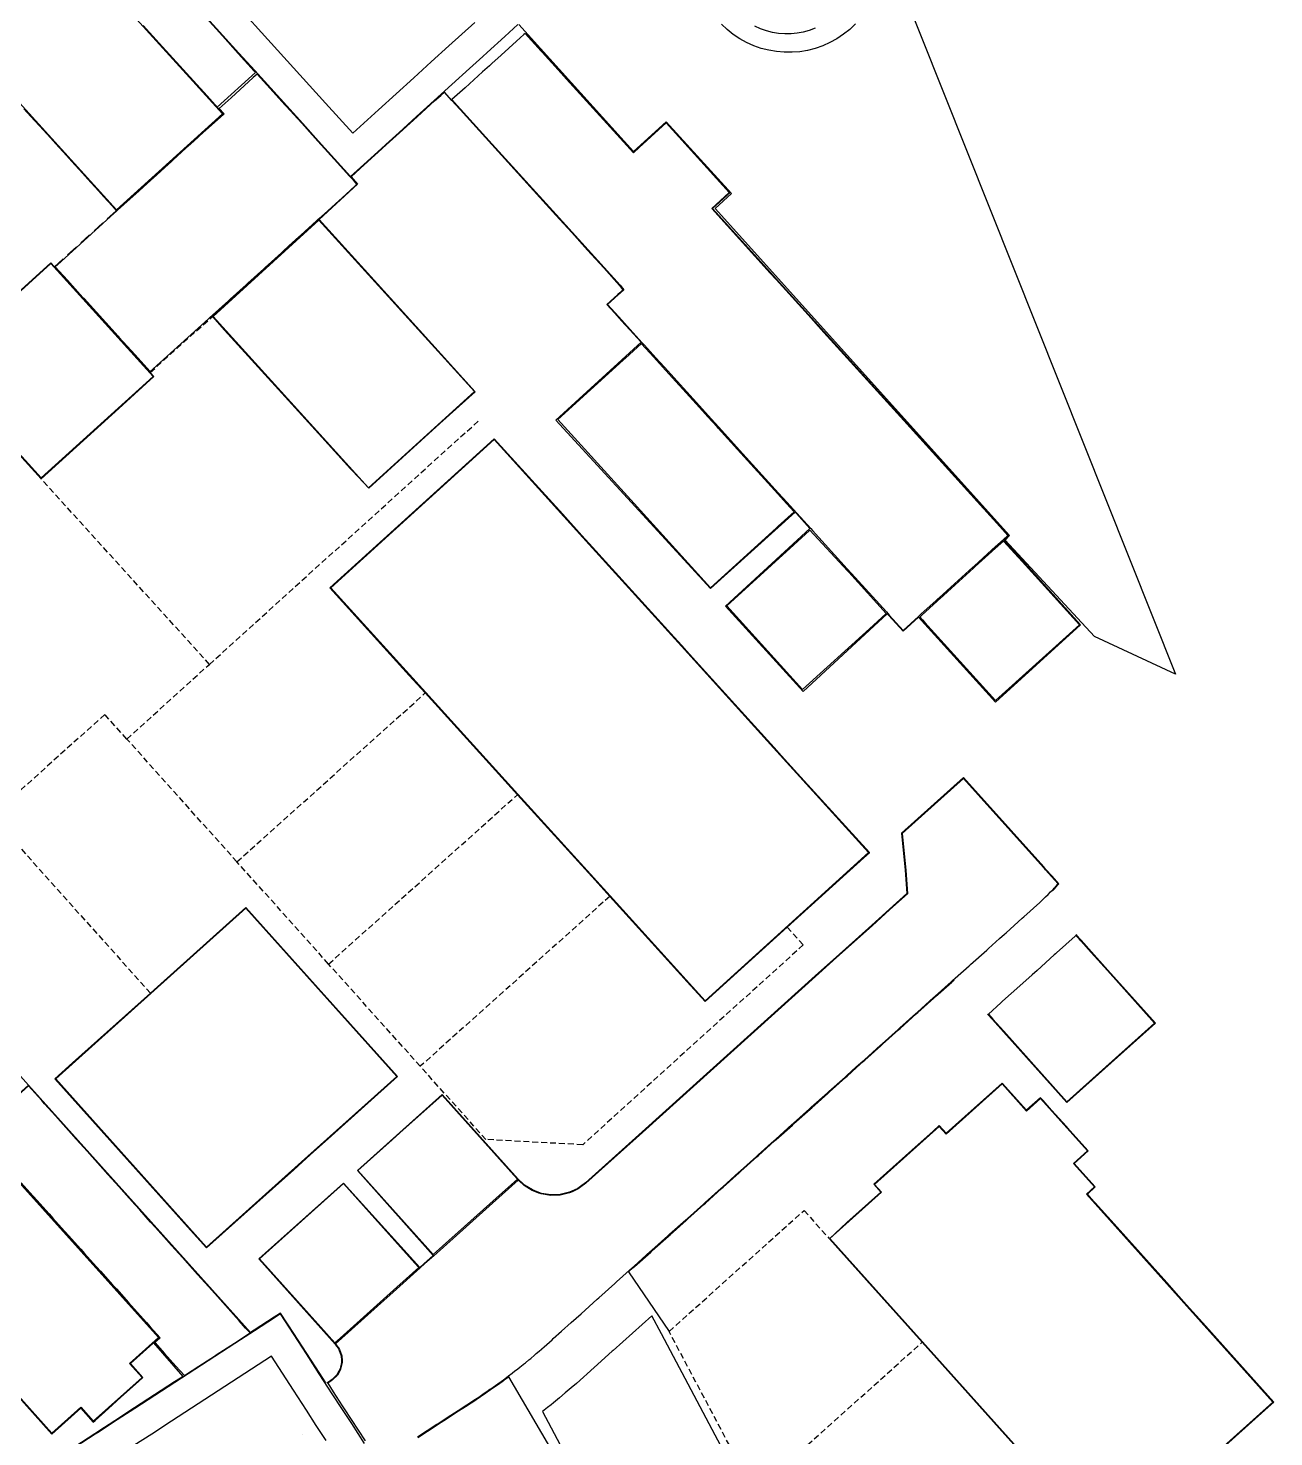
# Model space of a CAD drawing. Header units: metres. Extents: x 337936 to 338461, y 373266 to 374024.
# Drawn here: x 338144.8 to 338197.2, y 373650.3 to 373709.6 of the extents above; entities that cross this region are included whole.
import ezdxf

# ---------------------------------------------------------------- set-up
doc = ezdxf.new("R2010")
doc.units = ezdxf.units.M
doc.linetypes.add('CENTRE', pattern=[1.4, 0.7, -0.3, 0.1, -0.3])
doc.linetypes.add('DASHED2', pattern=[0.375, 0.25, -0.125])
for name, color, linetype in [('3D_LINES', 4, 'Continuous'), ('PLOTS EXTERNAL LEVEL', 3, 'Continuous'), ('PLOTS FFL', 1, 'Continuous')]:
    doc.layers.add(name, color=color, linetype=linetype)
doc.layers.add('GARAGES FFL', color=150, linetype='Continuous', lineweight=0)
doc.layers.add('ROAD_CENTRELINES', color=1, linetype='CENTRE', true_color=0xff0000)

msp = doc.modelspace()

# ---------------------------------------------------------------- linework, layer by layer
at = {"layer": '3D_LINES'}
for points in [[(338161.796, 373760.691, 33.529), (338193.018, 373682.394, 33.003), (338189.609, 373683.978, 33.638), (338185.854, 373688.017, 33.601), (338186.035, 373688.217, 33.666), (338173.662, 373701.964, 33.559), (338174.351, 373702.602, 33.473), (338171.605, 373705.615, 33.497), (338170.225, 373704.369, 33.617), (338165.4, 373709.706, 33.708)], [(338152.268, 373709.971, 33.615), (338152.94, 373709.231, 33.626), (338153.611, 373708.49, 33.636), (338154.283, 373707.749, 33.646), (338154.333, 373707.694, 33.647)], [(338152.286, 373709.988, 33.615), (338152.958, 373709.247, 33.626), (338153.63, 373708.507, 33.636), (338154.302, 373707.766, 33.646), (338154.973, 373707.025, 33.656), (338155.645, 373706.284, 33.667), (338156.317, 373705.543, 33.677), (338156.988, 373704.802, 33.687), (338156.988, 373704.802, 33.687), (338157.66, 373704.062, 33.693), (338158.332, 373703.321, 33.708), (338158.887, 373703.825, 33.696), (338159.628, 373704.496, 33.687), (338159.813, 373704.664, 33.687), (338160.369, 373705.168, 33.71), (338161.11, 373705.84, 33.74), (338161.851, 373706.511, 33.77), (338162.591, 373707.183, 33.74), (338163.332, 373707.855, 33.71), (338163.888, 373708.359, 33.687), (338164.073, 373708.527, 33.687), (338164.814, 373709.198, 33.696), (338165.37, 373709.702, 33.708)], [(338153.92, 373710.104, 33.576), (338154.592, 373709.363, 33.586), (338155.264, 373708.622, 33.596), (338155.935, 373707.881, 33.606), (338156.607, 373707.14, 33.617), (338157.279, 373706.4, 33.627), (338158.421, 373705.14, 33.637), (338159.504, 373706.122, 33.66), (338160.245, 373706.794, 33.69), (338160.985, 373707.466, 33.72), (338161.726, 373708.137, 33.69), (338162.467, 373708.809, 33.66), (338163.55, 373709.791, 33.637)], [(338179.568, 373709.734, 33.289), (338179.324, 373709.502, 33.285), (338179.061, 373709.292, 33.281), (338178.783, 373709.106, 33.277), (338178.491, 373708.944, 33.273), (338178.187, 373708.809, 33.27), (338177.873, 373708.7, 33.267), (338177.552, 373708.618, 33.264), (338177.226, 373708.563, 33.262), (338176.897, 373708.536, 33.26), (338176.568, 373708.536, 33.258), (338176.24, 373708.564, 33.257), (338175.916, 373708.62, 33.256), (338175.597, 373708.702, 33.256), (338175.287, 373708.81, 33.255), (338174.987, 373708.944, 33.256), (338174.699, 373709.103, 33.256), (338174.425, 373709.286, 33.258), (338174.168, 373709.49, 33.259), (338173.928, 373709.717, 33.261)], [(338177.867, 373709.553, 33), (338177.622, 373709.46, 33), (338177.37, 373709.389, 33), (338177.113, 373709.34, 33), (338176.853, 373709.314, 33), (338176.591, 373709.31, 33), (338176.33, 373709.33, 33), (338176.072, 373709.372, 33), (338175.818, 373709.436, 33), (338175.571, 373709.522, 33), (338175.332, 373709.63, 33)], [(338158.35, 373703.304, 33.707), (338158.904, 373703.806, 33.696), (338159.645, 373704.478, 33.687), (338159.83, 373704.646, 33.687), (338160.386, 373705.15, 33.71), (338161.127, 373705.821, 33.74), (338161.867, 373706.493, 33.77), (338162.123, 373706.725, 33.76)], [(338158.923, 373650.037, 33.312), (338158.378, 373650.876, 33.343), (338157.97, 373651.505, 33.366), (338157.561, 373652.134, 33.343), (338157.016, 373652.972, 33.312), (338156.472, 373653.811, 33.282), (338156.472, 373653.811, 33.282), (338155.927, 373654.65, 33.288), (338155.382, 373655.488, 33.303), (338155.137, 373655.329, 33.298), (338154.298, 373654.784, 33.285), (338153.705, 373654.399, 33.282), (338153.459, 373654.24, 33.284), (338152.621, 373653.695, 33.291), (338151.782, 373653.15, 33.299), (338150.943, 373652.606, 33.306), (338150.105, 373652.061, 33.313), (338149.266, 373651.516, 33.32), (338148.523, 373651.034, 33.327), (338148.427, 373650.972, 33.327), (338147.756, 373650.536, 33.333), (338147.589, 373650.427, 33.335), (338146.75, 373649.882, 33.342)], [(338157.293, 373652.592, 33.327), (338157.037, 373652.986, 33.312), (338156.493, 373653.825, 33.282), (338155.948, 373654.663, 33.288), (338155.39, 373655.523, 33.303), (338155.123, 373655.35, 33.298), (338154.284, 373654.805, 33.285), (338154.128, 373654.704, 33.284)], [(338157.304, 373650.164, 33.292), (338156.889, 373650.803, 33.316), (338156.474, 373651.442, 33.292), (338155.93, 373652.281, 33.262), (338155.004, 373653.707, 33.232), (338154.161, 373653.159, 33.234), (338153.322, 373652.615, 33.241), (338152.483, 373652.07, 33.249), (338151.645, 373651.525, 33.256), (338150.806, 373650.981, 33.263), (338149.967, 373650.436, 33.27), (338149.224, 373649.954, 33.277)], [(338151.29, 373652.86, 33.303), (338150.93, 373652.627, 33.306), (338150.091, 373652.082, 33.313), (338149.252, 373651.537, 33.32), (338148.509, 373651.055, 33.327), (338148.414, 373650.993, 33.327), (338147.743, 373650.557, 33.333), (338147.575, 373650.448, 33.335), (338146.736, 373649.903, 33.342)]]:
    msp.add_polyline3d(points, dxfattribs=at)
at = {"layer": '3D_LINES', "linetype": 'Continuous'}
for points in [[(338173.516, 373701.966, 33.559), (338174.257, 373702.638, 33.473), (338171.604, 373705.564, 33.497), (338170.464, 373704.531, 33.63), (338170.223, 373704.312, 33.617), (338167.414, 373707.41, 33.68), (338167.061, 373707.8, 33.678), (338166.389, 373708.541, 33.672), (338166.351, 373708.583, 33.673), (338165.671, 373709.333, 33.67), (338165.624, 373709.29, 33.669), (338165.305, 373709.001, 33.689), (338164.658, 373708.414, 33.684), (338164.269, 373708.062, 33.679), (338164.172, 373707.974, 33.679), (338163.881, 373707.71, 33.691), (338163.146, 373707.043, 33.702), (338162.596, 373706.545, 33.725), (338162.943, 373706.162, 33.694), (338162.955, 373706.15, 33.694), (338164.288, 373704.679, 33.577), (338166.979, 373701.712, 33.496), (338167.65, 373700.971, 33.476), (338168.317, 373700.236, 33.456), (338168.994, 373699.49, 33.44), (338169.665, 373698.749, 33.426), (338169.817, 373698.544, 33.423), (338169.668, 373698.409, 33.436), (338169.583, 373698.332, 33.441), (338169.142, 373697.932, 33.477), (338169.462, 373697.579, 33.471), (338169.744, 373697.269, 33.471), (338170.094, 373696.882, 33.466), (338170.586, 373696.339, 33.461), (338170.625, 373696.296, 33.461), (338170.691, 373696.224, 33.461), (338171.17, 373695.696, 33.46), (338171.535, 373695.292, 33.461), (338173.005, 373693.672, 33.461), (338173.37, 373693.269, 33.464), (338173.81, 373692.784, 33.471), (338174.833, 373691.656, 33.486), (338176.332, 373690.002, 33.486), (338176.683, 373689.616, 33.491), (338177.099, 373689.157, 33.498), (338177.688, 373688.507, 33.529), (338177.755, 373688.433, 33.53), (338179.218, 373686.819, 33.54), (338179.396, 373686.623, 33.543), (338180.861, 373685.007, 33.554), (338180.927, 373684.935, 33.555), (338180.98, 373684.876, 33.561), (338181.567, 373684.229, 33.6), (338182.216, 373684.818, 33.596), (338182.242, 373684.841, 33.545), (338182.258, 373684.855, 33.596), (338182.314, 373684.906, 33.596), (338182.959, 373685.491, 33.57), (338183.031, 373685.556, 33.596), (338183.081, 373685.602, 33.598), (338183.726, 373686.187, 33.595), (338184.502, 373686.89, 33.622), (338184.562, 373686.945, 33.599), (338185.286, 373687.601, 33.648), (338185.312, 373687.625, 33.601), (338185.781, 373688.05, 33.601), (338185.975, 373688.226, 33.666), (338185.633, 373688.602, 33.665), (338184.965, 373689.339, 33.655), (338184.951, 373689.355, 33.655), (338181.598, 373693.053, 33.604), (338178.239, 373696.757, 33.552), (338177.567, 373697.499, 33.542), (338176.896, 373698.238, 33.535), (338176.224, 373698.979, 33.532), (338175.982, 373699.246, 33.536), (338173.516, 373701.966, 33.559)], [(338157.017, 373701.554, 33.701), (338157.23, 373701.746, 33.719), (338157.836, 373702.297, 33.716), (338158.13, 373702.563, 33.716), (338158.52, 373702.916, 33.716), (338158.599, 373702.988, 33.716), (338158.448, 373703.156, 33.709), (338158.292, 373703.328, 33.707), (338157.642, 373704.045, 33.693), (338156.961, 373704.796, 33.687), (338156.601, 373705.192, 33.681), (338156.275, 373705.552, 33.676), (338155.625, 373706.269, 33.667), (338155.571, 373706.329, 33.666), (338154.95, 373707.013, 33.657), (338154.401, 373707.619, 33.648), (338154.239, 373707.471, 33.652), (338153.304, 373706.623, 33.679), (338152.808, 373706.174, 33.683), (338153.01, 373705.952, 33.68), (338152.968, 373705.914, 33.683), (338152.87, 373705.825, 33.685), (338152.227, 373705.242, 33.72), (338152.15, 373705.172, 33.721), (338151.742, 373704.803, 33.743), (338151.507, 373704.589, 33.743), (338151.409, 373704.501, 33.743), (338150.873, 373704.014, 33.743), (338150.766, 373703.917, 33.742), (338150.668, 373703.829, 33.742), (338150.025, 373703.246, 33.734), (338149.928, 373703.157, 33.734), (338149.284, 373702.574, 33.726), (338149.187, 373702.486, 33.726), (338148.532, 373701.892, 33.718), (338148.463, 373701.829, 33.718), (338148.393, 373701.766, 33.718), (338146.008, 373699.603, 33.602), (338145.913, 373699.517, 33.601), (338146.075, 373699.338, 33.675), (338146.424, 373698.953, 33.675), (338147.079, 373698.231, 33.675), (338147.122, 373698.183, 33.675), (338148.552, 373696.607, 33.675), (338148.592, 373696.562, 33.675), (338148.941, 373696.177, 33.675), (338149.267, 373695.818, 33.675), (338149.909, 373695.109, 33.675), (338150.031, 373695.22, 33.677), (338152.352, 373697.323, 33.726), (338152.446, 373697.409, 33.727), (338152.495, 373697.454, 33.678), (338152.529, 373697.485, 33.678), (338153.199, 373698.092, 33.7), (338153.27, 373698.157, 33.7), (338153.94, 373698.764, 33.721), (338154.011, 373698.828, 33.722), (338154.681, 373699.435, 33.743), (338154.752, 373699.5, 33.743), (338154.862, 373699.6, 33.747), (338155.421, 373700.107, 33.747), (338155.493, 373700.172, 33.747), (338155.736, 373700.393, 33.747), (338156.162, 373700.778, 33.73), (338156.233, 373700.843, 33.73), (338156.901, 373701.448, 33.704), (338156.988, 373701.528, 33.703)], [(338170.566, 373696.287, 33.464), (338169.888, 373695.673, 33.518), (338169.796, 373695.59, 33.525), (338167.047, 373693.097, 33.709), (338170.254, 373689.559, 33.709), (338173.462, 373686.022, 33.709), (338175.47, 373687.843, 33.575), (338176.23, 373688.532, 33.524), (338176.316, 373688.61, 33.519), (338176.981, 373689.213, 33.498), (338176.965, 373689.23, 33.497), (338176.663, 373689.562, 33.493), (338176.299, 373689.965, 33.488), (338174.749, 373691.674, 33.488), (338173.794, 373692.727, 33.473), (338173.742, 373692.784, 33.473), (338173.354, 373693.213, 33.467), (338173.005, 373693.598, 33.464), (338171.455, 373695.307, 33.464), (338171.081, 373695.719, 33.463), (338170.568, 373696.285, 33.464), (338170.566, 373696.287, 33.464)], [(338177.65, 373688.439, 33.532), (338177.632, 373688.423, 33.533), (338176.974, 373687.827, 33.576), (338174.149, 373685.264, 33.707), (338177.339, 373681.746, 33.707), (338180.157, 373684.301, 33.576), (338180.846, 373684.925, 33.556), (338180.858, 373684.936, 33.556), (338179.279, 373686.678, 33.544), (338179.227, 373686.735, 33.543)], [(338185.786, 373687.987, 33.598), (338185.325, 373687.569, 33.598), (338185.299, 373687.545, 33.646), (338184.603, 373686.914, 33.598), (338184.527, 373686.846, 33.622), (338183.759, 373686.149, 33.596), (338183.109, 373685.56, 33.598), (338183.037, 373685.494, 33.572), (338182.997, 373685.459, 33.572), (338182.347, 373684.869, 33.598), (338182.291, 373684.818, 33.598), (338182.267, 373684.797, 33.562), (338182.377, 373684.675, 33.564), (338182.481, 373684.56, 33.602), (338185.458, 373681.278, 33.648), (338188.977, 373684.468, 33.648), (338187.119, 373686.517, 33.619), (338186.431, 373687.276, 33.608), (338186.417, 373687.291, 33.61), (338185.786, 373687.987, 33.598)], [(338192.14, 373667.716, 33.772), (338190.16, 373669.924, 33.741), (338189.473, 373670.691, 33.718), (338189.033, 373671.181, 33.711), (338188.965, 373671.257, 33.516), (338188.835, 373671.402, 33.516), (338188.798, 373671.368, 33.144), (338188.017, 373670.668, 33.15), (338187.97, 373670.626, 33.118), (338187.924, 373670.584, 33.118), (338187.198, 373669.934, 33.124), (338186.993, 373669.749, 33.721), (338186.472, 373669.283, 33.13), (338185.746, 373668.632, 33.135), (338185.699, 373668.59, 33.135), (338185.67, 373668.563, 33.166), (338185.15, 373668.097, 33.698), (338185.345, 373667.88, 33.704), (338185.801, 373667.371, 33.731), (338188.454, 373664.412, 33.772), (338192.14, 373667.716, 33.772)], [(338165.348, 373661.155, 33.537), (338165.194, 373661.326, 33.537), (338162.177, 373664.691, 33.592), (338160.408, 373663.106, 33.592), (338160.082, 373662.813, 33.593), (338159.683, 373662.455, 33.592), (338158.64, 373661.521, 33.592), (338161.586, 373658.235, 33.538), (338161.811, 373657.984, 33.529), (338162.858, 373658.923, 33.534), (338164.454, 373660.354, 33.534), (338165.348, 373661.155, 33.537)], [(338158.034, 373660.977, 33.638), (338154.498, 373657.806, 33.638), (338157.076, 373654.931, 33.517), (338157.669, 373654.27, 33.473), (338157.892, 373654.47, 33.473), (338159.437, 373655.855, 33.49), (338160.28, 373656.611, 33.49), (338161.205, 373657.441, 33.494), (338161.04, 373657.624, 33.497), (338158.034, 373660.977, 33.638)]]:
    msp.add_polyline3d(points, close=True, dxfattribs=at)
for points in [[(338173.551, 373701.964, 33.559), (338174.292, 373702.636, 33.473), (338171.605, 373705.599, 33.497), (338170.447, 373704.549, 33.63), (338170.225, 373704.347, 33.617), (338167.433, 373707.427, 33.68), (338167.079, 373707.817, 33.678), (338166.407, 373708.558, 33.672), (338166.369, 373708.6, 33.673), (338165.759, 373709.272, 33.67)], [(338154.333, 373707.694, 33.647), (338152.722, 373706.233, 33.685)], [(338162.596, 373706.509, 33.722), (338162.275, 373706.862, 33.749), (338162.123, 373706.725, 33.76)], [(338162.596, 373706.509, 33.722), (338162.925, 373706.146, 33.694), (338162.936, 373706.133, 33.694), (338164.269, 373704.663, 33.577), (338166.96, 373701.695, 33.496), (338167.632, 373700.954, 33.476), (338168.298, 373700.22, 33.456), (338168.975, 373699.473, 33.44), (338169.646, 373698.733, 33.426), (338169.784, 373698.548, 33.423), (338169.651, 373698.428, 33.436), (338169.566, 373698.351, 33.441), (338169.107, 373697.934, 33.477), (338169.444, 373697.562, 33.471), (338169.725, 373697.252, 33.471), (338170.076, 373696.865, 33.466), (338170.548, 373696.344, 33.462)], [(338158.35, 373703.304, 33.707), (338158.621, 373702.988, 33.716), (338157.005, 373701.509, 33.7)], [(338185.798, 373688.032, 33.601), (338186.01, 373688.224, 33.666), (338185.652, 373688.619, 33.665), (338184.984, 373689.356, 33.655), (338184.969, 373689.372, 33.655), (338181.616, 373693.07, 33.604), (338178.258, 373696.774, 33.552), (338177.585, 373697.516, 33.542), (338176.914, 373698.255, 33.535), (338176.243, 373698.996, 33.532), (338176, 373699.263, 33.536), (338173.551, 373701.964, 33.559), (338173.551, 373701.964, 33.559)], [(338170.548, 373696.344, 33.462), (338166.966, 373693.075, 33.709), (338173.462, 373685.986, 33.709), (338177.022, 373689.204, 33.497)], [(338177.022, 373689.204, 33.497), (338177.08, 373689.14, 33.498), (338177.645, 373688.518, 33.527)], [(338177.645, 373688.518, 33.527), (338174.099, 373685.251, 33.707), (338177.364, 373681.653, 33.707), (338180.897, 373684.931, 33.555)], [(338182.211, 373684.78, 33.596), (338185.458, 373681.208, 33.648), (338189.022, 373684.468, 33.648), (338185.798, 373688.032, 33.601)], [(338180.897, 373684.931, 33.555), (338180.908, 373684.918, 33.555), (338180.961, 373684.86, 33.561), (338181.565, 373684.194, 33.6), (338182.211, 373684.78, 33.596)], [(338161.139, 373650.314, 33.288), (338161.964, 373650.85, 33.291), (338161.974, 373650.856, 33.291), (338162.395, 373651.13, 33.292), (338162.855, 373651.428, 33.293), (338163.214, 373651.661, 33.294), (338163.39, 373651.776, 33.295), (338163.581, 373651.9, 33.295), (338163.652, 373651.946, 33.295), (338163.718, 373651.991, 33.296), (338163.842, 373652.077, 33.296), (338163.956, 373652.156, 33.296), (338164.066, 373652.232, 33.297), (338164.191, 373652.319, 33.297), (338164.205, 373652.329, 33.297), (338164.329, 373652.414, 33.297), (338164.427, 373652.482, 33.298), (338164.573, 373652.584, 33.298), (338164.666, 373652.647, 33.298), (338164.676, 373652.654, 33.298), (338164.767, 373652.717, 33.299), (338164.837, 373652.772, 33.299), (338164.902, 373652.824, 33.299), (338164.975, 373652.88, 33.299), (338165.132, 373653.004, 33.3), (338165.144, 373653.013, 33.3), (338165.225, 373653.076, 33.3), (338165.362, 373653.184, 33.3), (338165.445, 373653.249, 33.301), (338165.595, 373653.366, 33.301), (338165.606, 373653.375, 33.301), (338165.683, 373653.435, 33.301), (338165.834, 373653.553, 33.302), (338165.91, 373653.619, 33.302), (338165.922, 373653.629, 33.302), (338166.056, 373653.746, 33.303), (338166.14, 373653.817, 33.303), (338166.26, 373653.921, 33.303), (338166.363, 373654.011, 33.303), (338166.379, 373654.024, 33.304), (338166.476, 373654.108, 33.304), (338166.804, 373654.402, 33.305), (338166.856, 373654.449, 33.305), (338167.203, 373654.76, 33.306), (338167.612, 373655.126, 33.307), (338168.025, 373655.497, 33.309), (338168.701, 373656.103, 33.311), (338168.77, 373656.165, 33.311), (338169.446, 373656.771, 33.313), (338169.514, 373656.832, 33.314), (338170.19, 373657.438, 33.316), (338170.259, 373657.5, 33.316), (338170.935, 373658.106, 33.318), (338171.004, 373658.167, 33.318), (338171.679, 373658.773, 33.32), (338171.748, 373658.835, 33.321), (338172.424, 373659.441, 33.323), (338172.493, 373659.502, 33.323), (338173.169, 373660.108, 33.325), (338173.237, 373660.17, 33.325), (338173.913, 373660.776, 33.328), (338173.982, 373660.838, 33.328), (338174.658, 373661.444, 33.33), (338174.726, 373661.505, 33.33), (338175.402, 373662.111, 33.332), (338175.471, 373662.173, 33.333), (338176.147, 373662.779, 33.335), (338176.215, 373662.84, 33.335), (338176.891, 373663.446, 33.337), (338176.96, 373663.508, 33.337), (338177.636, 373664.114, 33.339), (338177.705, 373664.175, 33.34), (338178.38, 373664.781, 33.342), (338178.449, 373664.843, 33.342), (338179.125, 373665.449, 33.344), (338179.194, 373665.51, 33.344), (338179.596, 373665.871, 33.346), (338179.87, 373666.116, 33.347), (338179.938, 373666.178, 33.347), (338180.614, 373666.784, 33.349), (338180.683, 373666.846, 33.349), (338181.359, 373667.452, 33.351), (338181.427, 373667.513, 33.352), (338182.103, 373668.119, 33.354), (338182.172, 373668.181, 33.354), (338182.848, 373668.787, 33.356), (338182.916, 373668.848, 33.356), (338183.592, 373669.454, 33.358), (338183.661, 373669.516, 33.359), (338183.754, 373669.599, 33.359), (338184.337, 373670.122, 33.361), (338184.406, 373670.183, 33.361), (338185.081, 373670.789, 33.363), (338185.15, 373670.851, 33.363), (338185.618, 373671.271, 33.365), (338185.826, 373671.457, 33.366), (338185.895, 373671.518, 33.366), (338186.571, 373672.124, 33.368), (338186.639, 373672.186, 33.368), (338187.315, 373672.792, 33.37), (338187.384, 373672.854, 33.371), (338187.429, 373672.894, 33.371), (338187.557, 373673.023, 33.371), (338187.664, 373673.13, 33.372), (338187.768, 373673.235, 33.372), (338187.871, 373673.339, 33.372), (338187.916, 373673.385, 33.372), (338187.971, 373673.449, 33.373), (338188.067, 373673.563, 33.373), (338188.08, 373673.578, 33.373), (338187.811, 373673.877, 33.408), (338187.555, 373674.162, 33.441), (338187.509, 373674.213, 33.447), (338187.463, 373674.265, 33.453), (338184.717, 373677.32, 33.811), (338184.101, 373678.006, 33.891), (338181.525, 373675.692, 33.849), (338181.676, 373674.151, 33.807), (338181.751, 373673.155, 33.78), (338181.014, 373672.491, 33.768), (338180.26, 373671.813, 33.756), (338178.772, 373670.474, 33.732), (338178.029, 373669.805, 33.72), (338174.316, 373666.463, 33.66), (338170.603, 373663.122, 33.6), (338168.23, 373660.985, 33.562), (338168.019, 373660.83, 33.559), (338167.906, 373660.747, 33.557), (338167.643, 373660.624, 33.555), (338167.542, 373660.577, 33.553), (338167.151, 373660.482, 33.548), (338166.749, 373660.467, 33.545), (338166.352, 373660.531, 33.541), (338166.244, 373660.571, 33.541), (338165.964, 373660.68, 33.539), (338165.635, 373660.885, 33.537), (338165.569, 373660.945, 33.537), (338165.381, 373661.118, 33.537), (338164.293, 373660.142, 33.533), (338163.052, 373659.029, 33.533), (338161.826, 373657.93, 33.528), (338161.444, 373657.588, 33.502), (338161.257, 373657.42, 33.494), (338160.126, 373656.406, 33.488), (338159.47, 373655.818, 33.488), (338157.826, 373654.343, 33.47), (338157.702, 373654.232, 33.47), (338157.759, 373654.151, 33.465), (338157.826, 373654.057, 33.459), (338157.867, 373653.999, 33.455), (338157.961, 373653.73, 33.428), (338157.972, 373653.531, 33.404), (338157.977, 373653.444, 33.395), (338157.914, 373653.166, 33.362), (338157.862, 373653.071, 33.35), (338157.777, 373652.915, 33.347), (338157.575, 373652.713, 33.339), (338157.514, 373652.67, 33.337), (338157.369, 373652.575, 33.331), (338157.606, 373652.21, 33.344), (338157.983, 373651.63, 33.365), (338158.068, 373651.498, 33.365), (338158.946, 373650.147, 33.316)], [(338187.848, 373673.28, 33.372), (338187.889, 373673.321, 33.372), (338187.935, 373673.368, 33.372), (338187.99, 373673.433, 33.373), (338188.087, 373673.547, 33.373), (338188.113, 373673.578, 33.377), (338187.83, 373673.894, 33.418), (338187.574, 373674.179, 33.455), (338187.528, 373674.23, 33.462), (338187.481, 373674.282, 33.469), (338184.736, 373677.337, 33.868), (338184.102, 373678.042, 33.891), (338181.499, 373675.702, 33.849), (338181.651, 373674.149, 33.807), (338181.725, 373673.165, 33.78), (338180.997, 373672.51, 33.768), (338180.244, 373671.832, 33.756), (338178.755, 373670.492, 33.732), (338178.013, 373669.824, 33.72), (338174.3, 373666.482, 33.66), (338170.587, 373663.14, 33.6), (338168.214, 373661.005, 33.562), (338168.004, 373660.85, 33.559), (338167.893, 373660.768, 33.557), (338167.632, 373660.647, 33.555), (338167.533, 373660.601, 33.553), (338167.148, 373660.507, 33.548), (338166.751, 373660.492, 33.545), (338166.359, 373660.555, 33.541), (338166.253, 373660.595, 33.541), (338165.975, 373660.702, 33.539), (338165.65, 373660.905, 33.537), (338165.586, 373660.964, 33.537), (338165.381, 373661.151, 33.537)], [(338192.175, 373667.714, 33.772), (338190.179, 373669.94, 33.741), (338189.491, 373670.708, 33.718), (338189.051, 373671.198, 33.711), (338188.984, 373671.274, 33.516), (338188.837, 373671.437, 33.516)], [(338170.019, 373657.251, 33.315), (338170.207, 373657.42, 33.316), (338170.276, 373657.481, 33.316), (338170.952, 373658.087, 33.318), (338171.02, 373658.149, 33.319), (338171.696, 373658.755, 33.321), (338171.765, 373658.816, 33.321), (338172.441, 373659.422, 33.323), (338172.509, 373659.484, 33.323), (338173.185, 373660.09, 33.325), (338173.254, 373660.151, 33.326), (338173.93, 373660.757, 33.328), (338173.998, 373660.819, 33.328), (338174.674, 373661.425, 33.33), (338174.743, 373661.486, 33.33), (338175.419, 373662.092, 33.333), (338175.488, 373662.154, 33.333), (338176.163, 373662.76, 33.335), (338176.232, 373662.822, 33.335), (338176.908, 373663.428, 33.337), (338176.977, 373663.489, 33.337), (338177.653, 373664.095, 33.34), (338177.721, 373664.157, 33.34), (338178.397, 373664.763, 33.342), (338178.466, 373664.824, 33.342), (338179.142, 373665.43, 33.344), (338179.21, 373665.492, 33.345), (338179.612, 373665.852, 33.346), (338179.886, 373666.098, 33.347), (338179.955, 373666.159, 33.347), (338180.631, 373666.765, 33.349), (338180.699, 373666.827, 33.349), (338181.375, 373667.433, 33.351), (338181.444, 373667.494, 33.352), (338182.12, 373668.1, 33.354), (338182.189, 373668.162, 33.354), (338182.865, 373668.768, 33.356), (338182.933, 373668.83, 33.356), (338183.609, 373669.436, 33.359), (338183.678, 373669.497, 33.359), (338183.71, 373669.526, 33.359)], [(338185.114, 373668.099, 33.698), (338185.326, 373667.863, 33.704), (338185.782, 373667.355, 33.731), (338188.452, 373664.376, 33.772), (338192.175, 373667.714, 33.772), (338192.175, 373667.714, 33.772)], [(338144.478, 373661.004, 33.498), (338144.983, 373660.441, 33.483), (338145.146, 373660.259, 33.478), (338145.65, 373659.696, 33.463), (338145.813, 373659.515, 33.459), (338146.318, 373658.952, 33.444), (338146.481, 373658.77, 33.44), (338146.986, 373658.207, 33.425), (338147.148, 373658.026, 33.421), (338147.653, 373657.463, 33.406), (338147.816, 373657.281, 33.402), (338148.321, 373656.718, 33.386), (338148.483, 373656.537, 33.382), (338148.988, 373655.974, 33.367), (338149.242, 373655.69, 33.361), (338149.747, 373655.127, 33.346), (338149.91, 373654.946, 33.342), (338150.322, 373654.486, 33.33), (338150.305, 373654.471, 33.33), (338150.099, 373654.286, 33.339), (338150.513, 373653.824, 33.331), (338150.986, 373653.296, 33.311), (338151.345, 373652.896, 33.303), (338151.665, 373653.104, 33.3), (338151.796, 373653.189, 33.299), (338152.606, 373653.715, 33.292), (338152.684, 373653.766, 33.291), (338153.449, 373654.263, 33.285), (338153.702, 373654.427, 33.283), (338154.103, 373654.688, 33.285), (338153.916, 373654.896, 33.29), (338153.644, 373655.2, 33.3), (338153.403, 373655.469, 33.352), (338152.847, 373656.089, 33.367), (338152.735, 373656.214, 33.373), (338152.352, 373656.641, 33.384), (338151.895, 373657.151, 33.397), (338151.468, 373657.627, 33.407), (338151.257, 373657.862, 33.407), (338151.11, 373658.026, 33.411), (338151.11, 373658.026, 33.411), (338150.8, 373658.371, 33.419), (338150.59, 373658.606, 33.419), (338150.133, 373659.116, 33.431), (338149.922, 373659.351, 33.431), (338149.465, 373659.86, 33.442), (338149.255, 373660.095, 33.442), (338148.798, 373660.605, 33.454), (338148.587, 373660.84, 33.454), (338148.13, 373661.35, 33.466), (338147.92, 373661.585, 33.466), (338147.463, 373662.094, 33.477), (338147.252, 373662.329, 33.477), (338146.795, 373662.839, 33.489), (338146.584, 373663.074, 33.489), (338146.128, 373663.583, 33.501), (338145.917, 373663.818, 33.501), (338145.46, 373664.328, 33.513), (338145.344, 373664.458, 33.513), (338144.79, 373665.076, 33.525), (338142.593, 373663.106, 33.525)], [(338144.791, 373665.111, 33.525), (338154.128, 373654.704, 33.284)], [(338161.802, 373657.942, 33.528), (338158.622, 373661.521, 33.592), (338162.177, 373664.718, 33.592), (338165.381, 373661.151, 33.537)], [(338157.678, 373654.222, 33.47), (338154.48, 373657.806, 33.638), (338158.034, 373660.988, 33.638), (338161.24, 373657.439, 33.494)], [(338161.802, 373657.942, 33.528), (338161.427, 373657.606, 33.502), (338161.24, 373657.439, 33.494)], [(338170.019, 373657.251, 33.315), (338171.724, 373654.75, 33.58)], [(338174.538, 373648.749, 33.727), (338171.412, 373654.644, 33.538), (338171.004, 373655.414, 33.245), (338171.004, 373655.414, 33.245), (338169.377, 373653.956, 33.258), (338169.335, 373653.918, 33.251), (338168.569, 373653.232, 33.258), (338167.829, 373652.569, 33.263), (338167.606, 373652.38, 33.265), (338167.361, 373652.172, 33.266), (338167.113, 373651.962, 33.268), (338166.864, 373651.752, 33.27), (338166.765, 373651.667, 33.271), (338166.613, 373651.548, 33.272), (338166.405, 373651.385, 33.274), (338167.263, 373649.767, 33.391)], [(338151.29, 373652.86, 33.303), (338150.052, 373654.277, 33.34)], [(338157.678, 373654.222, 33.47), (338157.739, 373654.137, 33.465), (338157.806, 373654.042, 33.459), (338157.844, 373653.988, 33.455), (338157.936, 373653.725, 33.428), (338157.947, 373653.529, 33.404), (338157.952, 373653.446, 33.395), (338157.891, 373653.175, 33.362), (338157.84, 373653.083, 33.35), (338157.756, 373652.931, 33.347), (338157.559, 373652.732, 33.339), (338157.5, 373652.69, 33.337), (338157.334, 373652.583, 33.331)], [(338161.153, 373650.293, 33.289), (338161.978, 373650.829, 33.291), (338161.988, 373650.835, 33.291), (338162.409, 373651.109, 33.292), (338162.869, 373651.407, 33.294), (338163.228, 373651.64, 33.295), (338163.404, 373651.755, 33.295), (338163.595, 373651.879, 33.296), (338163.666, 373651.925, 33.296), (338163.732, 373651.971, 33.296), (338163.856, 373652.057, 33.296), (338163.97, 373652.135, 33.297), (338164.08, 373652.212, 33.297), (338164.205, 373652.298, 33.297), (338164.22, 373652.308, 33.297), (338164.343, 373652.394, 33.298), (338164.441, 373652.461, 33.298), (338164.588, 373652.563, 33.298), (338164.68, 373652.627, 33.299), (338164.69, 373652.634, 33.299), (338164.781, 373652.697, 33.299), (338164.852, 373652.752, 33.299), (338164.918, 373652.804, 33.299), (338164.97, 373652.845, 33.3)], [(338164.97, 373652.845, 33.3), (338168.079, 373647.536, 33.541)]]:
    msp.add_polyline3d(points, dxfattribs=at)
at = {"layer": '3D_LINES', "linetype": 'DASHED2', "ltscale": 2}
msp.add_polyline3d([(338145.877, 373699.519, 33.635), (338148.482, 373701.88, 33.72)], dxfattribs=at)
at = {"layer": '3D_LINES', "linetype": 'DASHED2'}
for points in [[(338149.908, 373695.074, 33.675), (338152.526, 373697.434, 33.73)], [(338152.393, 373682.801, 33.594), (338163.699, 373693.03, 33.675), (338163.699, 373693.03, 33.675)], [(338152.393, 373682.801, 33.594), (338145.32, 373690.602, 33.675)], [(338148.923, 373679.661, 33.569), (338152.393, 373682.801, 33.594)], [(338153.554, 373674.497, 33.525), (338161.474, 373681.598, 33.6)], [(338147.999, 373680.691, 33.584), (338143.882, 373676.999, 33.621)], [(338148.923, 373679.661, 33.569), (338147.999, 373680.691, 33.584)], [(338153.554, 373674.497, 33.525), (338148.923, 373679.661, 33.569)], [(338157.407, 373670.199, 33.525), (338165.351, 373677.321, 33.6)], [(338143.238, 373676.422, 33.627), (338149.914, 373668.977, 33.525)], [(338157.407, 373670.199, 33.525), (338153.554, 373674.497, 33.525)], [(338169.229, 373673.045, 33.6), (338161.261, 373665.901, 33.525), (338161.261, 373665.901, 33.525)], [(338176.697, 373671.752, 33.726), (338177.369, 373671.011, 33.723)], [(338177.369, 373671.011, 33.723), (338168.093, 373662.6, 33.581)], [(338161.261, 373665.901, 33.525), (338157.407, 373670.199, 33.525)], [(338164.022, 373662.822, 33.562), (338161.261, 373665.901, 33.525)], [(338168.093, 373662.6, 33.581), (338164.022, 373662.822, 33.562)], [(338171.724, 373654.75, 33.58), (338177.401, 373659.84, 33.676), (338177.401, 373659.84, 33.676)], [(338177.401, 373659.84, 33.676), (338178.455, 373658.664, 33.75)], [(338175.316, 373647.976, 33.798), (338171.724, 373654.75, 33.58)], [(338175.316, 373647.976, 33.798), (338182.368, 373654.299, 33.75)]]:
    msp.add_polyline3d(points, dxfattribs=at)
at = {"layer": 'GARAGES FFL', "linetype": 'Continuous', "elevation": 33.675}
msp.add_lwpolyline([(338150.028, 373694.904), (338145.72, 373699.655), (338141.014, 373695.387), (338145.322, 373690.637)], close=True, dxfattribs=at)
at = {"layer": 'PLOTS EXTERNAL LEVEL', "linetype": 'Continuous'}
for points in [[(338144.595, 373706.166, 33.747), (338145.041, 373705.674, 33.744), (338145.267, 373705.426, 33.744), (338145.713, 373704.933, 33.741), (338145.938, 373704.685, 33.741), (338146.385, 373704.193, 33.738), (338146.61, 373703.944, 33.738), (338147.056, 373703.452, 33.735), (338147.282, 373703.203, 33.735), (338147.728, 373702.711, 33.732), (338147.954, 373702.462, 33.732), (338148.301, 373702.079, 33.73), (338148.474, 373701.889, 33.72), (338148.482, 373701.88, 33.72), (338149.235, 373702.563, 33.728), (338150.717, 373703.906, 33.746), (338150.835, 373704.013, 33.748), (338151.717, 373704.814, 33.748), (338152.192, 373705.244, 33.723), (338152.933, 373705.916, 33.683), (338152.975, 373705.954, 33.68), (338152.298, 373706.701, 33.694), (338150.281, 373708.925, 33.735), (338149.608, 373709.667, 33.749)], [(338193.887, 373648.849, 33.759), (338196.912, 373651.562, 33.767), (338197.153, 373651.777, 33.768), (338197.154, 373651.778, 33.75), (338197.155, 373651.779, 33.75), (338194.292, 373654.973, 33.9), (338193.482, 373655.876, 33.9), (338193.167, 373656.228, 33.757), (338192.651, 373656.803, 33.778), (338190.439, 373659.271, 33.9), (338189.638, 373660.164, 33.9), (338189.448, 373660.375, 33.75), (338189.442, 373660.383, 33.9), (338189.313, 373660.526, 33.75), (338189.313, 373660.526, 33.75), (338189.649, 373660.827, 33.75), (338188.762, 373661.816, 33.75), (338189.034, 373662.061, 33.775), (338189.348, 373662.342, 33.789), (338188.572, 373663.207, 33.759), (338188.43, 373663.365, 33.762), (338187.806, 373664.061, 33.762), (338187.451, 373664.458, 33.756), (338187.344, 373664.577, 33.756), (338186.757, 373664.052, 33.75), (338185.735, 373665.192, 33.75), (338183.382, 373663.082, 33.87), (338183.089, 373663.41, 33.887), (338182.827, 373663.175, 33.9), (338181.934, 373662.374, 33.9), (338180.332, 373660.938, 33.841), (338180.626, 373660.611, 33.829), (338179.199, 373659.332, 33.777), (338178.477, 373658.64, 33.759), (338178.827, 373658.249, 33.9), (338180.029, 373656.909, 33.9), (338182.368, 373654.299, 33.75), (338185.609, 373650.685, 33.75), (338186.222, 373650.002, 33.75)]]:
    msp.add_polyline3d(points, dxfattribs=at)
for points in [[(338157.005, 373701.509, 33.7), (338155.745, 373700.366, 33.75), (338154.856, 373699.56, 33.75), (338152.512, 373697.435, 33.675), (338152.519, 373697.428, 33.73), (338153.035, 373696.859, 33.684), (338155.721, 373693.895, 33.727), (338157.119, 373692.355, 33.75), (338158.328, 373691.021, 33.75), (338158.408, 373690.932, 33.734), (338159.104, 373690.213, 33.6), (338162.091, 373692.922, 33.6), (338163.573, 373694.265, 33.6), (338161.225, 373696.855, 33.9), (338160.419, 373697.744, 33.9), (338157.677, 373700.768, 33.739), (338157.005, 373701.509, 33.7)], [(338150.063, 373694.902, 33.675), (338146.862, 373698.432, 33.675), (338146.056, 373699.321, 33.675), (338145.881, 373699.515, 33.595), (338145.874, 373699.522, 33.675), (338145.722, 373699.69, 33.675), (338142.461, 373696.733, 33.675), (338140.979, 373695.389, 33.675), (338143.977, 373692.083, 33.675), (338145.32, 373690.602, 33.675), (338148.581, 373693.559, 33.675), (338150.063, 373694.902, 33.675)], [(338172.261, 373683.587, 33.6), (338171.935, 373683.947, 33.75), (338171.129, 373684.836, 33.75), (338168.363, 373687.886, 33.6), (338168.057, 373688.223, 33.75), (338167.251, 373689.112, 33.75), (338164.37, 373692.29, 33.6), (338160.915, 373689.157, 33.6), (338157.46, 373686.024, 33.6), (338160.802, 373682.339, 33.6), (338161.474, 373681.598, 33.6), (338164.161, 373678.635, 33.6), (338165.351, 373677.321, 33.6), (338168.613, 373673.724, 33.6), (338169.229, 373673.045, 33.6), (338172.49, 373669.449, 33.6), (338173.242, 373668.619, 33.725), (338176.697, 373671.752, 33.726), (338179.91, 373674.665, 33.728), (338180.15, 373674.882, 33.728), (338180.152, 373674.884, 33.725), (338177.271, 373678.061, 33.75), (338176.456, 373678.961, 33.75), (338176.139, 373679.311, 33.6), (338173.395, 373682.337, 33.75), (338172.589, 373683.226, 33.75), (338172.261, 373683.587, 33.6)], [(338160.307, 373665.466, 33.525), (338156.969, 373669.189, 33.525), (338153.93, 373672.578, 33.525), (338150.208, 373669.24, 33.525), (338149.914, 373668.977, 33.525), (338146.641, 373666.043, 33.525), (338145.897, 373665.375, 33.525), (338148.935, 373661.986, 33.525), (338151.606, 373659.008, 33.525), (338152.273, 373658.263, 33.525), (338155.048, 373660.751, 33.675), (338155.941, 373661.552, 33.675), (338156.29, 373661.865, 33.525), (338156.639, 373662.178, 33.675), (338157.533, 373662.979, 33.675), (338160.307, 373665.466, 33.525)], [(338140.517, 373669.878, 33.525), (338137.99, 373667.612, 33.525), (338140.66, 373664.633, 33.525), (338142.264, 373662.845, 33.525), (338144.791, 373665.111, 33.525), (338142.121, 373668.089, 33.525), (338140.517, 373669.878, 33.525)], [(338143.759, 373661.768, 33.525), (338140.36, 373658.72, 33.525), (338139.244, 373657.719, 33.525), (338142.507, 373654.079, 33.669), (338142.633, 373653.939, 33.675), (338143.434, 373653.046, 33.675), (338145.771, 373650.439, 33.525), (338146.986, 373651.528, 33.473), (338147.511, 373650.942, 33.383), (338147.59, 373651.012, 33.38), (338147.994, 373651.375, 33.384), (338148.318, 373651.665, 33.37), (338148.677, 373651.987, 33.372), (338149.039, 373652.311, 33.356), (338149.408, 373652.643, 33.356), (338149.598, 373652.813, 33.348), (338149.072, 373653.399, 33.382), (338150.287, 373654.488, 33.33), (338143.759, 373661.768, 33.525)]]:
    msp.add_polyline3d(points, close=True, dxfattribs=at)
at = {"layer": 'PLOTS FFL', "linetype": 'Continuous'}
for points, elevation in [([(338146.405, 373713.162), (338141.949, 373709.122), (338148.483, 373701.915), (338152.939, 373705.956)], 33.75), ([(338157.003, 373701.474), (338152.547, 373697.433), (338159.082, 373690.227), (338163.538, 373694.267)], 33.9), ([(338172.243, 373683.57), (338168.365, 373687.846), (338164.369, 373692.254), (338157.496, 373686.022), (338161.492, 373681.615), (338165.37, 373677.338), (338169.247, 373673.062), (338173.244, 373668.654), (338180.117, 373674.886), (338176.12, 373679.294)], 33.75), ([(338160.272, 373665.468), (338153.929, 373672.543), (338149.93, 373668.958), (338145.932, 373665.373), (338152.275, 373658.299), (338156.273, 373661.883)], 33.675), ([(338189.278, 373660.528), (338189.613, 373660.829), (338188.726, 373661.818), (338189.313, 373662.344), (338187.342, 373664.542), (338186.755, 373664.016), (338185.733, 373665.157), (338183.38, 373663.047), (338183.087, 373663.375), (338180.367, 373660.936), (338180.661, 373660.609), (338178.49, 373658.663), (338182.387, 373654.316), (338186.24, 373650.018), (338190.212, 373645.588), (338197.12, 373651.781)], 33.9), ([(338143.757, 373661.733), (338139.279, 373657.717), (338145.773, 373650.474), (338146.988, 373651.563), (338147.513, 373650.977), (338149.563, 373652.814), (338149.037, 373653.401), (338150.251, 373654.49)], 33.675)]:
    msp.add_lwpolyline(points, close=True, dxfattribs=dict(at, elevation=elevation))
at = {"layer": 'ROAD_CENTRELINES', "elevation": 33.286, "flags": 128}
msp.add_lwpolyline([(338156.292, 373650.415), (338156.292, 373650.415), (338156.292, 373650.415)], dxfattribs=at)

doc.saveas('drawing.dxf')
